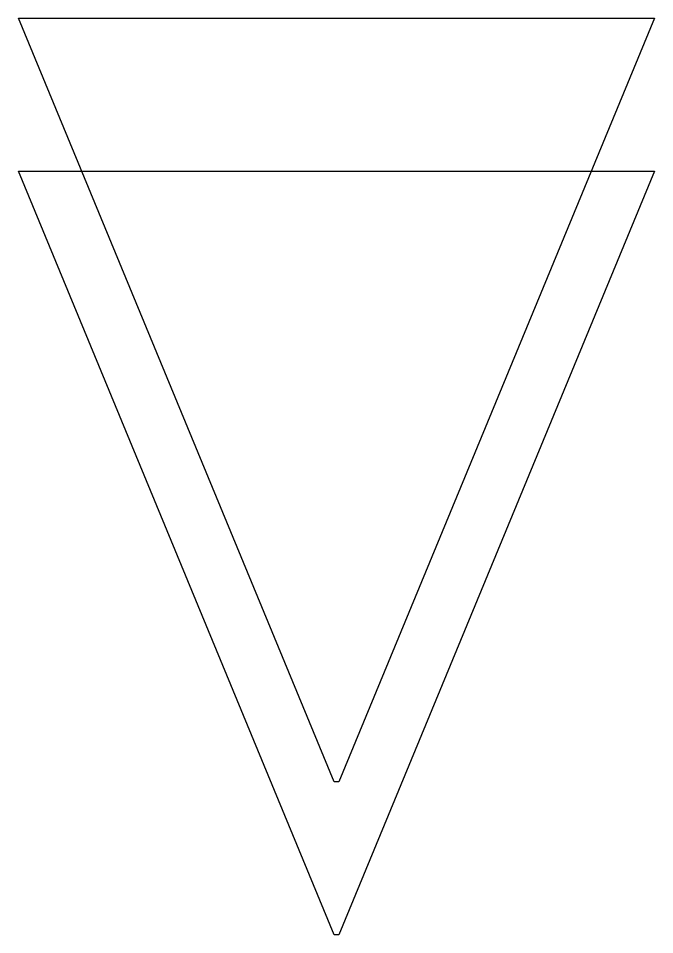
# Model space of a CAD drawing. Extents: x 0 to 490, y 176 to 882.
import ezdxf

# ---------------------------------------------------------------- set-up
doc = ezdxf.new("R2010")
doc.units = 0
doc.layers.get('0').update_dxf_attribs({"linetype": 'CONTINUOUS'})

msp = doc.modelspace()

# ---------------------------------------------------------------- linework, layer by layer
at = {"color": 7}
for points in [[(243.123861, 294.043806), (0, 881.944444), (489.634389, 881.944444), (246.510528, 294.043806)], [(243.123861, 176.388889), (0, 764.289528), (489.634389, 764.289528), (246.510528, 176.388889)]]:
    msp.add_lwpolyline(points, close=True, dxfattribs=at)

doc.saveas('drawing.dxf')
